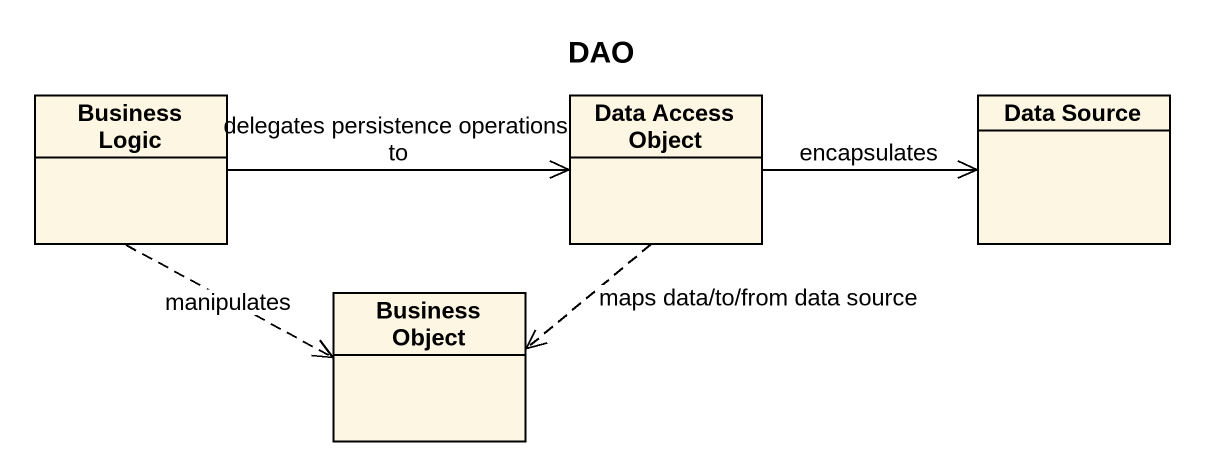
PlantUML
@startuml
title DAO
hide circle
hide empty members
class "Business Logic" as Business_Logic
class "Data Access Object" as Data_Access_Object
class "Data Source" as Data_Source
class "Business Object" as Business_Object
Business_Logic -right-> Data_Access_Object : delegates persistence operations to
Business_Logic ..> Business_Object : manipulates
Data_Access_Object -right-> Data_Source : encapsulates
Data_Access_Object ..> Business_Object : maps data/to/from data source
@enduml
